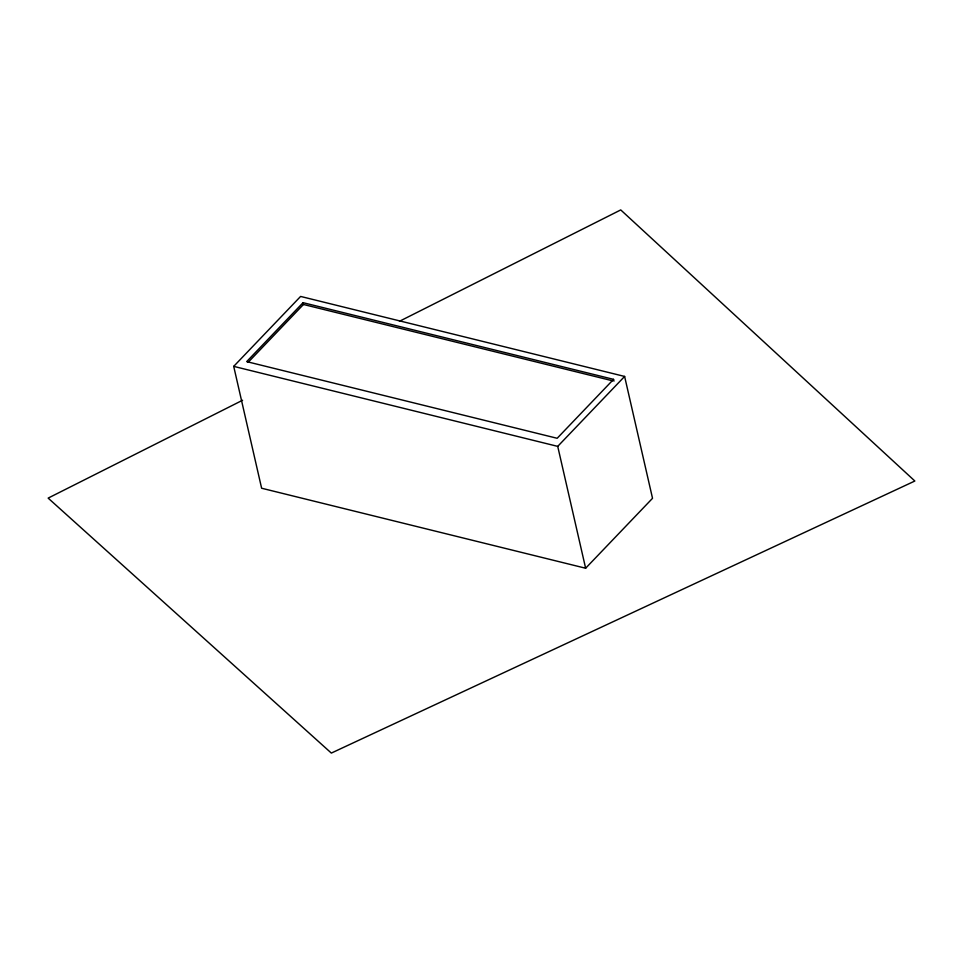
<?xml version="1.0" encoding="UTF-8"?>
<svg xmlns="http://www.w3.org/2000/svg" width="963" height="963" viewBox="0 0 963 963"><rect width="100%" height="100%" fill="white"/><g stroke="black" fill="none" stroke-linecap="round" stroke-linejoin="round"><path stroke-width="1.44" d="M233.708 366.373L300.6 296.435L624.614 376.437L652.529 498.304L585.636 568.23L261.623 488.229L233.708 366.373L557.721 446.375L624.614 376.437M303.056 302.683L246.672 361.619L557.168 438.285L613.551 379.35L303.056 302.683L303.465 304.477L248.117 362.353M242.592 400.247L48.15 498.112L331.332 753.078L914.85 481.019L620.738 209.922L399.476 321.281M303.465 304.477L612.504 380.782M613.551 379.35L613.961 381.143M557.721 446.375L585.636 568.23"/></g></svg>
